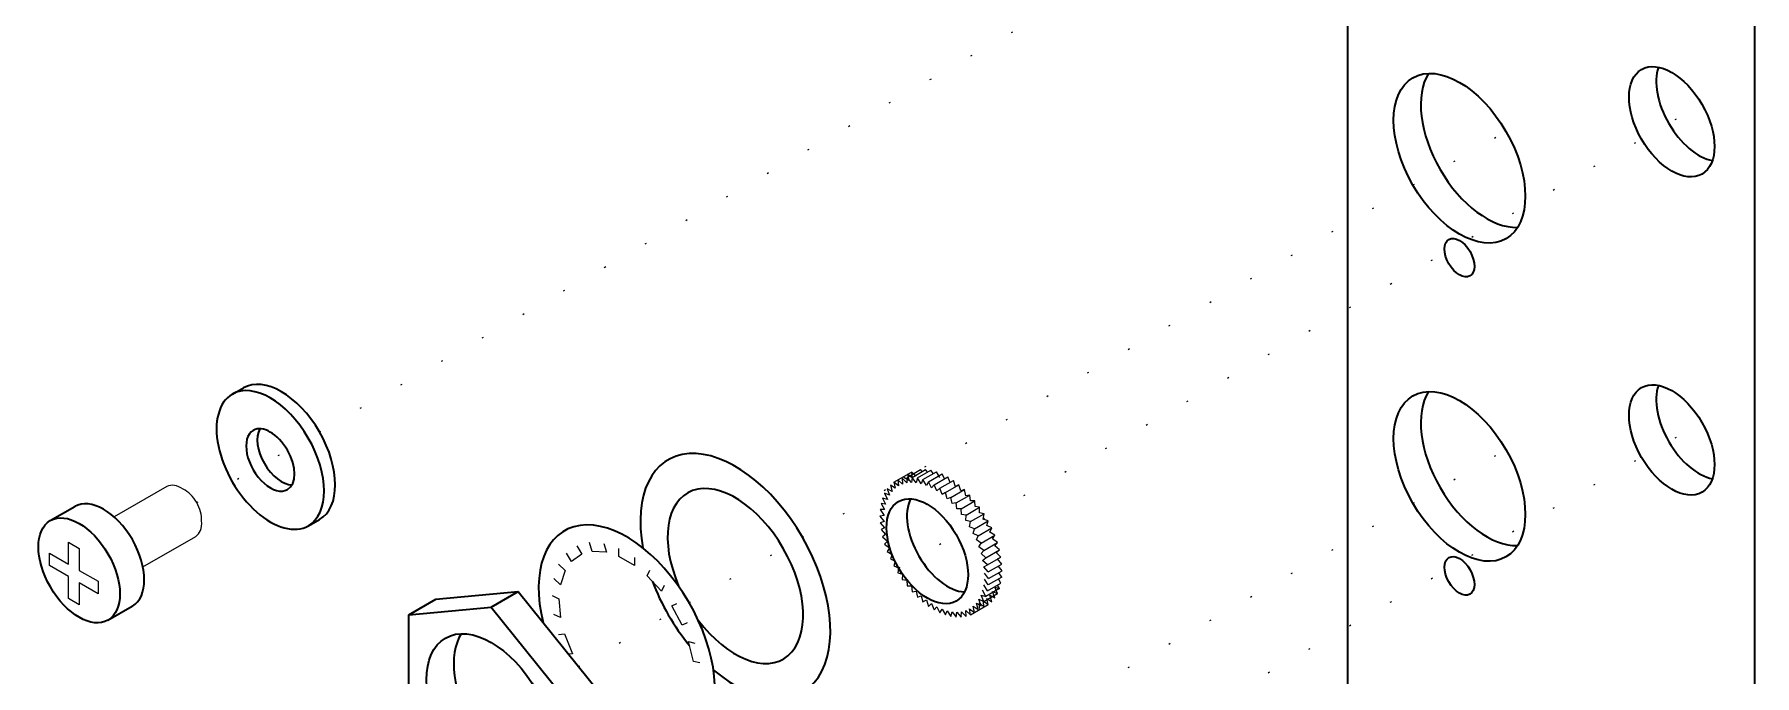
# Model space of a CAD drawing. Header units: millimetres. Extents: x 10 to 410, y 10 to 287.
# Drawn here: x 97.3 to 207, y 146.8 to 187.8 of the extents above; entities that cross this region are included whole.
import ezdxf

# ---------------------------------------------------------------- set-up
doc = ezdxf.new("R2010")
doc.units = ezdxf.units.MM
doc.linetypes.add('ACAD_ISO07W100', pattern=[3, 0.1, -2.9])
for name, color, linetype, lineweight, true_color in [('assembly lines', 14, 'ACAD_ISO07W100', 25, 0x800000), ('details', 7, 'Continuous', 25, 0x000000), ('holes', 7, 'Continuous', 35, 0x000000), ('outlines', 7, 'Continuous', 35, 0x000000)]:
    doc.layers.add(name, color=color, linetype=linetype, lineweight=lineweight, true_color=true_color)

msp = doc.modelspace()

# ---------------------------------------------------------------- linework, layer by layer
at = {"layer": 'assembly lines'}
for p, q in [((115.45, 162.41), (188.54, 204.61)), ((157.82, 156.84), (203.69, 183.33)), ((146.29, 155.67), (191.18, 181.59)), ((157.82, 136.52), (203.69, 163.01)), ((107.62, 157.89), (113.41, 161.24)), ((146.29, 135.35), (191.18, 161.27)), ((139.05, 151.5), (145.06, 154.97)), ((152.42, 153.72), (156.09, 155.84)), ((131.99, 147.42), (138.12, 150.96))]:
    msp.add_line(p, q, dxfattribs=at)
at = {"layer": 'details'}
for p, q in [((152.11, 159.2), (153.24, 159.84)), ((152.11, 159.2), (152.2, 158.8)), ((152.42, 158.96), (152.11, 159.2)), ((152.37, 159.34), (152.42, 158.96)), ((152.67, 159.07), (152.37, 159.34)), ((152.65, 159.45), (152.67, 159.07)), ((152.94, 159.14), (152.65, 159.45)), ((153.06, 159.3), (152.75, 159.5)), ((152.96, 159.5), (152.94, 159.14)), ((152.96, 159.5), (153.82, 160)), ((153.23, 159.17), (152.96, 159.5)), ((152.98, 159.7), (153.06, 159.3)), ((153.29, 159.46), (152.98, 159.7)), ((153.28, 159.5), (153.23, 159.17)), ((153.24, 159.84), (153.29, 159.46)), ((153.54, 159.57), (153.24, 159.84)), ((153.28, 159.5), (154.14, 160)), ((153.54, 159.15), (153.28, 159.5)), ((153.62, 159.46), (153.54, 159.15)), ((153.62, 159.46), (154.48, 159.96)), ((153.86, 159.09), (153.62, 159.46)), ((153.93, 159.87), (153.82, 160)), ((153.97, 159.36), (153.86, 159.09)), ((153.97, 159.36), (154.83, 159.86)), ((154.19, 158.98), (153.97, 159.36)), ((154.27, 159.83), (154.14, 160)), ((154.33, 159.22), (154.19, 158.98)), ((154.33, 159.22), (155.19, 159.72)), ((154.52, 158.83), (154.33, 159.22)), ((154.62, 159.74), (154.48, 159.96)), ((154.69, 159.03), (155.55, 159.53)), ((155.05, 159.48), (154.83, 159.86)), ((155.05, 158.8), (155.92, 159.3)), ((155.34, 159.41), (155.19, 159.72)), ((155.7, 159.18), (155.55, 159.53)), ((156.05, 158.9), (155.92, 159.3)), ((105.72, 158.91), (102.35, 156.97)), ((151.39, 158.17), (151.59, 157.78)), ((151.7, 158.09), (151.39, 158.17)), ((151.52, 158.49), (151.7, 158.09)), ((151.83, 158.36), (151.52, 158.49)), ((151.69, 158.77), (151.83, 158.36)), ((152, 158.6), (151.69, 158.77)), ((151.89, 159), (152, 158.6)), ((152.2, 158.8), (151.89, 159)), ((154.69, 159.03), (154.52, 158.83)), ((154.86, 158.63), (154.69, 159.03)), ((155.05, 158.8), (154.86, 158.63)), ((155.19, 158.4), (155.05, 158.8)), ((155.41, 158.53), (155.19, 158.4)), ((155.41, 158.53), (156.27, 159.03)), ((155.52, 158.13), (155.41, 158.53)), ((155.76, 158.22), (155.52, 158.13)), ((155.76, 158.22), (156.62, 158.72)), ((155.84, 157.82), (155.76, 158.22)), ((156.27, 159.03), (156.05, 158.9)), ((156.1, 157.87), (156.96, 158.37)), ((156.38, 158.63), (156.27, 159.03)), ((156.62, 158.72), (156.38, 158.63)), ((156.7, 158.32), (156.62, 158.72)), ((156.96, 158.37), (156.7, 158.32)), ((157.01, 157.99), (156.96, 158.37)), ((151.49, 157.07), (151.22, 157.03)), ((151.22, 157.03), (151.49, 156.69)), ((151.24, 157.44), (151.49, 157.07)), ((151.52, 157.44), (151.24, 157.44)), ((151.3, 157.82), (151.52, 157.44)), ((151.59, 157.78), (151.3, 157.82)), ((156.1, 157.87), (155.84, 157.82)), ((156.14, 157.49), (156.1, 157.87)), ((156.42, 157.5), (156.14, 157.49)), ((156.42, 157.5), (157.29, 158)), ((156.43, 157.13), (156.42, 157.5)), ((156.72, 157.09), (156.43, 157.13)), ((156.7, 156.74), (156.72, 157.09)), ((156.72, 157.09), (157.59, 157.59)), ((157.29, 158), (157.01, 157.99)), ((157.01, 156.67), (157.87, 157.17)), ((157.3, 157.63), (157.29, 158)), ((157.59, 157.59), (157.3, 157.63)), ((157.57, 157.24), (157.59, 157.59)), ((157.87, 157.17), (157.57, 157.24)), ((157.82, 156.84), (157.87, 157.17)), ((151.49, 156.69), (151.24, 156.6)), ((151.24, 156.6), (151.52, 156.28)), ((151.52, 156.28), (151.3, 156.16)), ((151.3, 156.16), (151.59, 155.86)), ((157.01, 156.67), (156.7, 156.74)), ((156.95, 156.34), (157.01, 156.67)), ((157.26, 156.22), (156.95, 156.34)), ((157.18, 155.92), (157.26, 156.22)), ((157.49, 155.77), (157.18, 155.92)), ((157.26, 156.22), (158.13, 156.72)), ((157.49, 155.77), (158.36, 156.27)), ((158.13, 156.72), (157.82, 156.84)), ((158.04, 156.42), (158.13, 156.72)), ((158.36, 156.27), (158.04, 156.42)), ((158.24, 156), (158.36, 156.27)), ((158.55, 155.8), (158.24, 156)), ((99.44, 155.36), (100.13, 154.96)), ((99.44, 153.96), (99.44, 155.36)), ((100.13, 154.96), (100.13, 153.56)), ((104.18, 153.79), (107.56, 155.73)), ((131.88, 155.13), (132.21, 154.6)), ((132.87, 154.77), (132.69, 155.34)), ((133.6, 155.28), (133.78, 154.72)), ((134.57, 154.45), (134.57, 154.96)), ((151.59, 155.86), (151.39, 155.7)), ((151.39, 155.7), (151.7, 155.43)), ((151.7, 155.43), (151.52, 155.23)), ((151.52, 155.23), (151.83, 155)), ((151.83, 155), (151.69, 154.77)), ((157.38, 155.5), (157.49, 155.77)), ((157.69, 155.3), (157.38, 155.5)), ((157.54, 155.07), (157.69, 155.3)), ((157.85, 154.83), (157.54, 155.07)), ((157.68, 154.63), (157.85, 154.83)), ((157.69, 155.3), (158.55, 155.8)), ((157.85, 154.83), (158.72, 155.33)), ((157.98, 154.37), (158.85, 154.87)), ((158.41, 155.57), (158.55, 155.8)), ((158.72, 155.33), (158.41, 155.57)), ((158.55, 155.13), (158.72, 155.33)), ((158.85, 154.87), (158.55, 155.13)), ((158.65, 154.7), (158.85, 154.87)), ((98.22, 153.86), (98.22, 154.66)), ((98.22, 154.66), (99.44, 153.96)), ((99.44, 153.16), (98.22, 153.86)), ((130.72, 153.95), (131.13, 153.55)), ((131.54, 154.13), (131.22, 154.66)), ((132.21, 154.6), (131.54, 154.13)), ((133.78, 154.72), (132.87, 154.77)), ((135.57, 153.88), (134.57, 154.45)), ((135.57, 154.38), (135.57, 153.88)), ((151.69, 154.77), (152, 154.57)), ((152, 154.57), (151.89, 154.3)), ((151.89, 154.3), (152.2, 154.14)), ((152.2, 154.14), (152.11, 153.84)), ((152.11, 153.84), (152.42, 153.73)), ((152.42, 153.73), (152.37, 153.4)), ((157.98, 154.37), (157.68, 154.63)), ((157.78, 154.2), (157.98, 154.37)), ((158.08, 153.91), (157.78, 154.2)), ((157.85, 153.79), (158.08, 153.91)), ((158.13, 153.46), (157.85, 153.79)), ((158.08, 153.91), (158.94, 154.41)), ((158.13, 153.46), (159, 153.96)), ((158.94, 154.41), (158.65, 154.7)), ((158.72, 154.29), (158.94, 154.41)), ((159, 153.96), (158.72, 154.29)), ((159.02, 153.53), (158.78, 153.84)), ((99.44, 151.76), (99.44, 153.16)), ((100.13, 153.56), (101.34, 152.86)), ((101.34, 152.06), (100.13, 152.76)), ((100.13, 152.76), (100.13, 151.36)), ((101.34, 152.86), (101.34, 152.06)), ((130.83, 152.64), (130.41, 153.03)), ((131.13, 153.55), (130.83, 152.64)), ((136.37, 153.22), (136.54, 153.58)), ((137.28, 152.23), (136.37, 153.22)), ((152.37, 153.4), (152.67, 153.32)), ((152.67, 153.32), (152.65, 152.97)), ((152.65, 152.97), (152.94, 152.94)), ((152.94, 152.94), (152.96, 152.57)), ((158.08, 152.25), (157.85, 152.63)), ((158.15, 153.03), (157.89, 153.38)), ((158.13, 152.63), (157.89, 152.99)), ((158.08, 152.25), (158.94, 152.75)), ((159, 153.13), (158.13, 152.63)), ((158.15, 153.03), (159.02, 153.53)), ((158.85, 152.4), (158.73, 152.62)), ((158.94, 152.75), (158.79, 153.01)), ((159, 153.13), (158.81, 153.41)), ((100.13, 151.36), (99.44, 151.76)), ((130.31, 151.95), (130.74, 151.75)), ((130.74, 151.75), (130.85, 150.55)), ((137.45, 152.59), (137.28, 152.23)), ((152.96, 152.57), (153.23, 152.58)), ((153.23, 152.58), (153.28, 152.19)), ((153.28, 152.19), (153.54, 152.24)), ((153.54, 152.24), (153.62, 151.85)), ((153.62, 151.85), (153.86, 151.94)), ((153.86, 151.94), (153.97, 151.54)), ((153.97, 151.54), (154.19, 151.67)), ((154.19, 151.67), (154.33, 151.26)), ((157.69, 151.3), (157.54, 151.71)), ((157.54, 151.71), (157.85, 151.58)), ((157.85, 151.58), (157.68, 151.98)), ((157.68, 151.98), (157.98, 151.9)), ((157.98, 151.9), (157.78, 152.29)), ((157.87, 151.22), (157.82, 151.61)), ((157.82, 151.61), (158.13, 151.37)), ((157.85, 151.58), (158.72, 152.08)), ((158.85, 152.4), (157.98, 151.9)), ((158.13, 151.37), (158.04, 151.77)), ((158.04, 151.77), (158.36, 151.56)), ((158.36, 151.56), (158.24, 151.97)), ((158.24, 151.97), (158.55, 151.8)), ((158.55, 151.8), (158.41, 152.21)), ((158.41, 152.21), (158.72, 152.08)), ((158.72, 152.08), (158.55, 152.48)), ((158.55, 152.48), (158.85, 152.4)), ((130.85, 150.55), (130.41, 150.74)), ((137.94, 151.3), (138.26, 151.45)), ((138.6, 150.06), (137.94, 151.3)), ((154.33, 151.26), (154.52, 151.44)), ((154.52, 151.44), (154.69, 151.03)), ((154.69, 151.03), (154.86, 151.24)), ((154.86, 151.24), (155.05, 150.85)), ((155.05, 150.85), (155.19, 151.09)), ((155.19, 151.09), (155.41, 150.71)), ((155.41, 150.71), (155.52, 150.98)), ((155.52, 150.98), (155.76, 150.61)), ((155.76, 150.61), (155.84, 150.92)), ((155.84, 150.92), (156.1, 150.57)), ((156.1, 150.57), (156.14, 150.9)), ((156.14, 150.9), (156.42, 150.57)), ((156.42, 150.57), (156.43, 150.92)), ((156.43, 150.92), (156.72, 150.62)), ((156.72, 150.62), (156.7, 150.99)), ((156.7, 150.99), (157.01, 150.72)), ((157.01, 150.72), (156.95, 151.11)), ((156.95, 151.11), (157.26, 150.87)), ((157.01, 150.72), (158.13, 151.37)), ((157.26, 150.87), (157.18, 151.27)), ((157.18, 151.27), (157.49, 151.06)), ((157.49, 151.06), (157.38, 151.47)), ((157.38, 151.47), (157.69, 151.3)), ((157.59, 151.12), (157.57, 151.49)), ((157.57, 151.49), (157.87, 151.22)), ((130.72, 149.47), (131.1, 149.51)), ((131.1, 149.51), (131.6, 148.22)), ((138.93, 150.21), (138.6, 150.06)), ((131.6, 148.22), (131.36, 148.2)), ((139.32, 147.74), (139.01, 149.01)), ((139.01, 149.01), (139.42, 148.92)), ((139.73, 147.65), (139.32, 147.74))]:
    msp.add_line(p, q, dxfattribs=at)
for centre, major_axis, start_param, end_param in [((106.64, 157.32), (-0.92, 1.59), 5.403174, 0), ((106.87, 157.46), (-0.75, 1.3), 3.822504, 5.602278), ((106.64, 157.32), (-0.92, 1.59), 3.141593, 4.021609)]:
    msp.add_ellipse(centre, major_axis=major_axis, ratio=0.57735, start_param=start_param, end_param=end_param, dxfattribs=at)
at = {"layer": 'holes'}
for centre, major_axis in [((188.21, 179.88), (-2.97, 5.14)), ((201.76, 182.21), (-1.93, 3.34)), ((188.21, 173.53), (-0.67, 1.17)), ((201.76, 161.89), (-1.93, 3.34)), ((188.21, 159.56), (-2.97, 5.14)), ((188.21, 153.21), (-0.67, 1.17))]:
    msp.add_ellipse(centre, major_axis=major_axis, ratio=0.57735, dxfattribs=at)
for centre, major_axis, start_param, end_param in [((203.5, 183.21), (-1.93, 3.34), 0.465583, 2.676009), ((189.94, 180.88), (-2.97, 5.14), 0.295881, 2.845712), ((189.94, 160.56), (-2.97, 5.14), 0.295881, 2.845712), ((203.5, 162.89), (-1.93, 3.34), 0.465583, 2.676009)]:
    msp.add_ellipse(centre, major_axis=major_axis, ratio=0.57735, start_param=start_param, end_param=end_param, dxfattribs=at)
at = {"layer": 'outlines'}
for p, q in [((181.06, 210.29), (181.06, 82.79)), ((207.05, 195.29), (207.05, 67.79)), ((109.9, 164.81), (110.6, 165.21)), ((98.28, 156.74), (99.84, 157.64)), ((114.75, 156.41), (115.45, 156.81)), ((121.16, 150.73), (122.89, 151.73)), ((122.89, 151.73), (128.14, 152.2)), ((126.41, 151.2), (128.14, 152.2)), ((128.14, 152.2), (133.39, 145.67)), ((101.95, 150.38), (103.51, 151.28)), ((121.16, 150.73), (126.41, 151.2)), ((121.16, 143.73), (121.16, 150.73)), ((126.41, 151.2), (131.66, 144.67))]:
    msp.add_line(p, q, dxfattribs=at)
for centre, major_axis, start_param, end_param in [((113.03, 161.01), (-2.43, 4.2), 3.141593, 0), ((112.32, 160.61), (-2.43, 4.2), 0, 3.141593), ((112.32, 160.61), (-2.43, 4.2), 3.141593, 0), ((112.32, 160.61), (-1.09, 1.89), 0, 3.141593), ((112.32, 160.61), (-1.09, 1.89), 3.141593, 0), ((113.03, 161.01), (-1.09, 1.89), 0.327602, 2.813991), ((142, 153.2), (-4.29, 7.42), 2.124205, 1.017388), ((142, 153.2), (-3.06, 5.3), 1.776581, 1.365012), ((101.68, 154.46), (-1.84, 3.18), 3.141593, 0), ((155.55, 155.53), (-1.84, 3.18), 0.361367, 2.780226), ((135.07, 149.2), (-3.98, 6.89), 2.053465, 1.107776), ((142, 153.2), (-4.29, 7.42), 1.292724, 1.851248), ((128.14, 145.2), (-2.91, 5.04), 0.302313, 2.83928)]:
    msp.add_ellipse(centre, major_axis=major_axis, ratio=0.57735, start_param=start_param, end_param=end_param, dxfattribs=at)
for centre, major_axis in [((154.25, 154.78), (-1.84, 3.18)), ((100.12, 153.56), (-1.84, 3.18)), ((126.41, 144.2), (-2.91, 5.04))]:
    msp.add_ellipse(centre, major_axis=major_axis, ratio=0.57735, dxfattribs=at)

doc.saveas('drawing.dxf')
